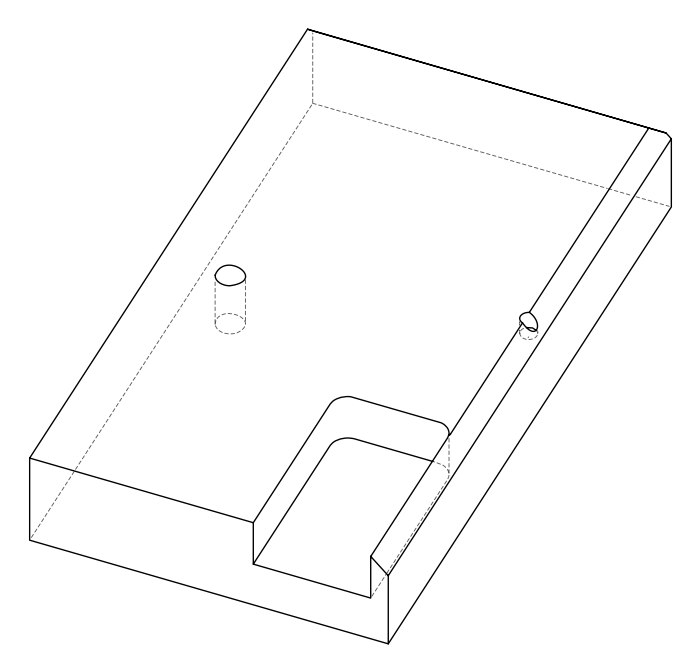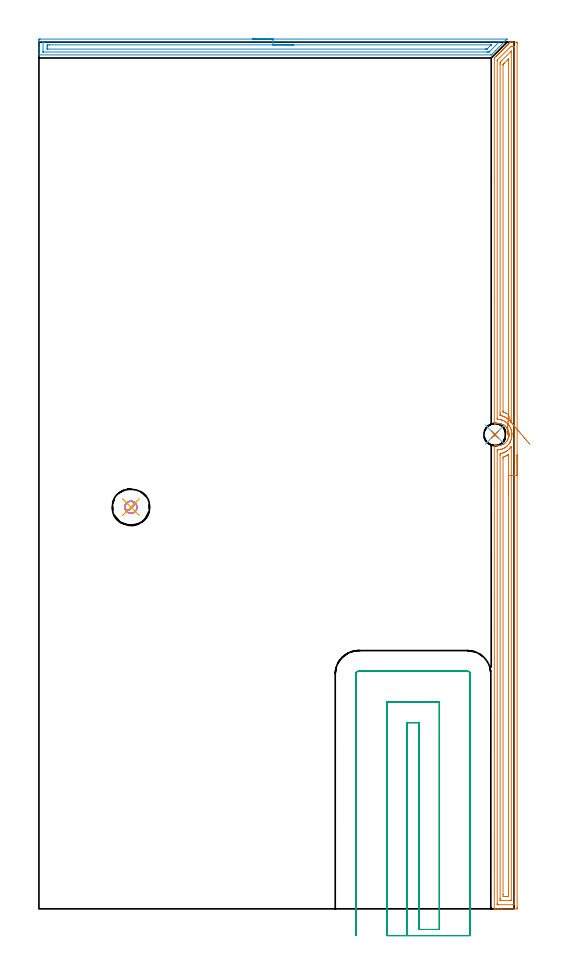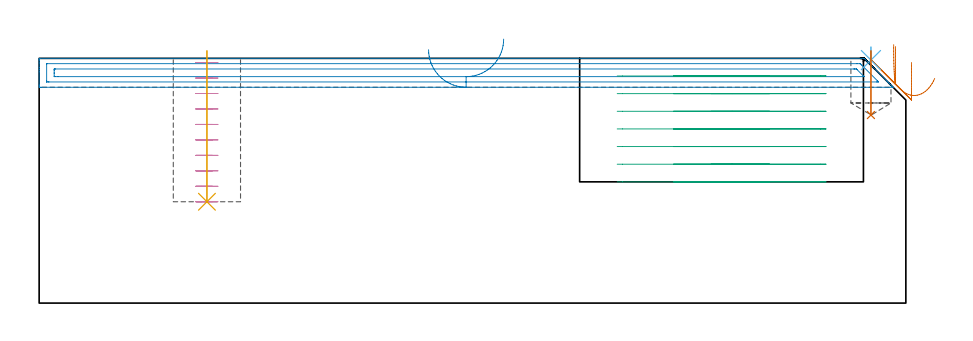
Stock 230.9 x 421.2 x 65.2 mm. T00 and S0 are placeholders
(PLAN: 7 operations, 5 tool changes, 33.1 min)
(1 AREA_MILL | FG_CHAMFER_SURFACE | UGT0205_001 | 13.74 min | 25946 mm3)
(2 AREA_MILL_1 | FG_CHAMFER_SURFACE_1 | UGT0205_001 | 5.59 min | 6581 mm3)
(3 MILL_SLOT | SLOT_PARTIAL_RECTANGULAR | UGT0201_094 | Follow Part, ap 5, ae 75% | 12.25 min | 310367 mm3)
(4 MILL_BLIND_HOLE_FROM_SOLID_MATERIAL | STEP1POCKET | NXT0201_011 | Spiral | 1.29 min | 9600 mm3)
(5 BORE_BLIND_HOLE | STEP1POCKET | UGT0332_075 | 0.16 min | 0 mm3)
(6 SPOT_DRILL | STEP1POCKET_1 | NXT0321_9005460120000 | 0.03 min | 0 mm3)
(7 DRILL_BLIND_HOLE_INTO_CENTER | STEP1POCKET_1 | UGT0301_219 | 0.07 min | 979 mm3)
(TOOL UGT0205_001 | Chamfer Mill 20 x 3 x 45 deg. | D20 FL50 Z2)
(TOOL UGT0201_094 | End mill 20 mm | D20 FL38 Z4)
(TOOL NXT0201_011 | ENDMILL 12mm [2P460-1200-NA 1630] | D12 FL38 Z6)
(TOOL UGT0332_075 | 17.75 mm Rough Boring Bar | D17.75)
(TOOL NXT0321_9005460120000 | NC Spot Drill, 142deg, 12mm, Carbide, Uncoated | D12 PA142 FL30 Z2)
(TOOL UGT0301_219 | Twist Drill 10.7 mm | D10.7 PA118 FL90 Z2)
(OP 1 AREA_MILL)
G17 G21 G94 G90
T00 M6
G54
G17 G0 G90 X232.4 Y220.6 S1061 M3
G43 Z75.2 H0
Z64.1
G94 G1 Y220.562 Z63.228 F250.
Y220.448 Z62.364
Y220.259 Z61.512
Y219.997 Z60.68
Y219.663 Z59.874
Y219.26 Z59.1
Y218.792 Z58.364
Y218.26 Z57.672
Y217.671 Z57.029
Y217.028 Z56.44
Y216.336 Z55.908
Y215.6 Z55.44
Y214.826 Z55.037
Y214.02 Z54.703
Y213.188 Z54.441
Y212.336 Z54.252
Y211.472 Z54.138
Y210.6 Z54.1
Y0.621
X232.397 Y0.355 Z54.102
X232.392 Y0.01 Z54.106
X232.042 Y0. Z54.456
X224.614 Z61.88
X223.173 Z63.323
X222.826 Z63.67
X221.791 Z64.709
X221.371 Y0.002 Z65.121
X221.343 Y0.004 Z65.148
X221.303 Y0.01 Z65.188
X221.3 Y0.174 Z65.2
Y225.343
X221.303 Y225.449 Z65.189
X221.34 Y225.441 Z65.153
X221.476 Y225.406 Z65.023
X221.568 Y225.377 Z64.932
X221.696 Y225.343 Z64.804
X221.789 Y225.319 Z64.711
X222.238 Y225.231 Z64.262
X222.682 Y225.177 Z63.818
X223.127 Y225.161 Z63.373
X223.573 Y225.182 Z62.927
X224.016 Y225.24 Z62.484
X224.463 Y225.338 Z62.037
X224.905 Y225.474 Z61.594
X225.267 Y225.617 Z61.232
X225.509 Y225.731 Z60.99
X225.621 Y225.783 Z60.878
X225.795 Y225.885 Z60.705
X226.073 Y226.072 Z60.426
X226.249 Y226.191 Z60.25
X226.307 Y226.237 Z60.191
X226.403 Y226.313 Z60.094
X226.684 Y226.535 Z59.816
X226.837 Y226.676 Z59.663
X227.222 Y227.109 Z59.276
X227.573 Y227.569 Z58.926
X227.705 Y227.785 Z58.794
X227.825 Y228.007 Z58.672
X228.039 Y228.471 Z58.46
X228.079 Y228.582 Z58.42
X228.197 Y228.905 Z58.302
X228.21 Y228.954 Z58.289
X228.314 Y229.356 Z58.183
X228.394 Y229.801 Z58.105
X228.398 Y229.837 Z58.102
X228.403 Y229.922 Z58.091
X228.414 Y230.032 Z58.083
X228.415 Y230.048 Z58.081
X228.431 Y230.249 Z58.059
Y230.258
X228.433 Y230.357 Z58.061
X228.432 Y230.506 Z58.055
X228.434 Y230.64 Z58.06
X228.433 Y230.696 Z58.058
X228.43 Y230.721 Z58.059
X228.4 Y231.151 Z58.096
X228.37 Y231.331 Z58.128
X228.325 Y231.59 Z58.171
X228.231 Y231.965 Z58.266
X228.214 Y232.035 Z58.284
X228.052 Y232.491 Z58.445
X227.86 Y232.928 Z58.64
X227.744 Y233.141 Z58.755
X227.723 Y233.182 Z58.777
X227.598 Y233.385 Z58.899
X227.572 Y233.428 Z58.926
X227.434 Y233.628 Z59.064
X227.328 Y233.77 Z59.171
X227.29 Y233.821 Z59.21
X226.995 Y234.152 Z59.504
X226.684 Y234.463 Z59.816
X226.545 Y234.583 Z59.954
X226.392 Y234.714 Z60.107
X226.098 Y234.922 Z60.401
X225.794 Y235.112 Z60.704
X225.509 Y235.259 Z60.989
X225.354 Y235.338 Z61.142
X225.134 Y235.432 Z61.36
X224.904 Y235.53 Z61.593
X224.695 Y235.608 Z61.805
X224.651 Y235.619 Z61.849
X224.357 Y235.694 Z62.143
X224.016 Y235.762 Z62.484
X223.572 Y235.818 Z62.928
X223.127 Y235.839 Z63.373
X222.682 Y235.823 Z63.818
X222.238 Y235.77 Z64.262
X221.873 Y235.699 Z64.627
X221.556 Y235.619 Z64.944
X221.511 Y235.608 Z64.988
X221.397 Y235.573 Z65.101
X221.341 Y235.562 Z65.156
X221.305 Y235.612 Z65.195
X221.3 Y235.619 Z65.2
Y413.431
X221.305 Y413.495 Z65.19
X221.325 Y413.523 Z65.171
X221.43 Y413.63 Z65.069
X222.125 Y414.325 Z64.375
X222.229 Y414.431 Z64.267
X222.335 Y414.535 Z64.165
X222.422 Y414.623 Z64.077
X222.528 Y414.729 Z63.968
X222.633 Y414.833 Z63.867
X222.72 Y414.92 Z63.779
X222.826 Y415.028 Z63.67
X222.931 Y415.132 Z63.568
X223.018 Y415.218 Z63.482
X223.124 Y415.326 Z63.372
X223.23 Y415.43 Z63.27
X223.316 Y415.516 Z63.184
X223.422 Y415.624 Z63.074
X223.528 Y415.728 Z62.972
X223.614 Y415.814 Z62.886
X223.72 Y415.922 Z62.776
X223.826 Y416.027 Z62.673
X223.912 Y416.112 Z62.588
X224.018 Y416.22 Z62.478
X224.125 Y416.325 Z62.375
X224.209 Y416.41 Z62.29
X224.316 Y416.518 Z62.18
X224.423 Y416.623 Z62.077
X224.507 Y416.707 Z61.992
X224.614 Y416.816 Z61.882
X224.721 Y416.922 Z61.778
X224.805 Y417.005 Z61.694
X224.912 Y417.114 Z61.584
X225.02 Y417.22 Z61.48
X225.103 Y417.303 Z61.397
X225.21 Y417.412 Z61.286
X225.318 Y417.518 Z61.181
X225.401 Y417.601 Z61.099
X225.509 Y417.71 Z60.987
X225.616 Y417.817 Z60.883
X225.699 Y417.899 Z60.801
X225.807 Y418.009 Z60.689
X225.915 Y418.115 Z60.585
X225.996 Y418.197 Z60.503
X226.105 Y418.307 Z60.391
X226.213 Y418.413 Z60.286
X226.294 Y418.495 Z60.205
X226.403 Y418.605 Z60.093
X226.512 Y418.712 Z59.988
X226.592 Y418.792 Z59.907
X226.701 Y418.903 Z59.795
X226.81 Y419.01 Z59.69
X226.89 Y419.09 Z59.61
X226.999 Y419.201 Z59.497
X227.108 Y419.309 Z59.391
X227.188 Y419.388 Z59.312
X227.297 Y419.499 Z59.199
X227.407 Y419.607 Z59.093
X227.486 Y419.686 Z59.014
X227.595 Y419.797 Z58.901
X227.705 Y419.905 Z58.795
X227.784 Y419.984 Z58.716
X227.893 Y420.095 Z58.603
X228.003 Y420.204 Z58.496
X228.081 Y420.282 Z58.418
X228.191 Y420.393 Z58.305
X228.523 Y420.723 Z57.977
X228.754 Y420.954 Z57.746
X228.978 Y421.175 Z57.52
X229.008 Y421.197 Z57.489
X229.16 Y421.2 Z57.339
X229.98 Z56.514
X232.116 Z54.381
X232.391 Y421.198 Z54.105
X232.4 Y420.711 Z54.1
Y210.6
X230.986 Z55.514
X230.985 Y2.408 Z55.515
X230.984 Y2.298 Z55.516
X230.979 Y2.185 Z55.521
X230.97 Y2.01 Z55.53
X230.874 Y2.008 Z55.626
X230.387 Y2.001 Z56.113
X223.233 Y2. Z63.267
X222.826 Y2.003 Z63.674
X222.768 Y2.005 Z63.732
X222.733 Y2.01 Z63.767
X222.721 Y2.017 Z63.779
X222.719 Y2.074 Z63.781
X222.715 Y2.296 Z63.785
X222.714 Y2.408 Z63.786
Y2.519
X222.715 Y222.327 Z63.785
X222.72 Y223.109 Z63.78
X222.721 Y223.156 Z63.779
X222.768 Y223.167 Z63.732
X222.826 Y223.17 Z63.674
X223.245 Y223.175 Z63.255
X223.641 Y223.189 Z62.859
X223.72 Y223.198 Z62.78
X224.1 Y223.253 Z62.4
X224.412 Y223.311 Z62.088
X224.614 Y223.358 Z61.886
X225.116 Y223.502 Z61.384
X225.509 Y223.646 Z60.991
X225.76 Y223.752 Z60.74
X226.274 Y224.003 Z60.226
X226.355 Y224.051 Z60.145
X226.403 Y224.083 Z60.097
X226.885 Y224.415 Z59.615
X227.297 Y224.734 Z59.203
X227.387 Y224.807 Z59.113
X227.487 Y224.896 Z59.013
X227.834 Y225.254 Z58.666
X228.191 Y225.661 Z58.309
X228.25 Y225.732 Z58.25
X228.296 Y225.79 Z58.204
X228.598 Y226.196 Z57.902
X228.887 Y226.684 Z57.613
X228.93 Y226.761 Z57.57
X228.956 Y226.813 Z57.544
X229.086 Y227.084 Z57.414
X229.237 Y227.426 Z57.263
X229.297 Y227.577 Z57.203
X229.478 Y228.079 Z57.022
X229.586 Y228.471 Z56.914
X229.631 Y228.645 Z56.869
X229.664 Y228.787 Z56.836
X229.768 Y229.364 Z56.732
X229.791 Y229.553 Z56.709
X229.843 Y230.258 Z56.657
X229.845 Y230.392 Z56.655
X229.844 Y230.769 Z56.656
X229.823 Y231.151 Z56.677
X229.817 Y231.233 Z56.683
X229.808 Y231.323 Z56.692
X229.755 Y231.705 Z56.745
X229.697 Y232.045 Z56.803
X229.614 Y232.41 Z56.886
X229.469 Y232.938 Z57.031
X229.363 Y233.239 Z57.137
X229.288 Y233.448 Z57.212
X229.161 Y233.756 Z57.339
X229.128 Y233.832 Z57.372
X229.086 Y233.92 Z57.414
X228.809 Y234.448 Z57.691
X228.64 Y234.725 Z57.86
X228.46 Y234.992 Z58.04
X228.191 Y235.35 Z58.309
X228.068 Y235.495 Z58.432
X227.957 Y235.619 Z58.543
X227.634 Y235.951 Z58.866
X227.297 Y236.266 Z59.203
X226.998 Y236.512 Z59.502
X226.403 Y236.908 Z60.097
X226.121 Y237.062 Z60.379
X225.587 Y237.328 Z60.913
X225.509 Y237.362 Z60.991
X225.404 Y237.406 Z61.096
X225.038 Y237.538 Z61.462
X224.816 Y237.599 Z61.684
X224.614 Y237.651 Z61.886
X224.303 Y237.716 Z62.197
X223.72 Y237.797 Z62.78
X223.303 Y237.823 Z63.197
X222.826 Y237.83 Z63.674
X222.758 Y237.832 Z63.742
X222.723 Y237.834 Z63.777
X222.72 Y237.966 Z63.78
X222.716 Y238.188 Z63.784
X222.715 Y238.299 Z63.785
X222.714 Y238.411 Z63.786
X222.715 Y412.147 Z63.785
X222.716 Y412.342 Z63.784
X222.719 Y412.439 Z63.781
X222.721 Y412.459 Z63.779
X222.74 Y412.482 Z63.76
X222.788 Y412.538 Z63.712
X229.086 Y418.836 Z57.414
X229.372 Y419.113 Z57.128
X229.453 Y419.19 Z57.047
X229.576 Y419.196 Z56.924
X229.98 Y419.199 Z56.52
X230.467 Y419.2 Z56.033
X230.874 Y419.197 Z55.626
X230.932 Y419.195 Z55.568
X230.967 Y419.19 Z55.533
X230.979 Y419.183 Z55.521
X230.981 Y419.126 Z55.519
X230.985 Y418.904 Z55.515
X230.986 Y418.792 Z55.514
Y418.681
Y210.6
X229.572 Z56.928
X229.571 Y4.603 Z56.929
X229.569 Y4.195 Z56.931
X229.567 Y4.074 Z56.933
X229.565 Y4.022 Z56.935
X229.475 Y4.01 Z57.025
X229.278 Y4.002 Z57.222
X229.086 Y4.001 Z57.414
X228.386 Y4. Z58.114
X224.419 Y4.001 Z62.081
X224.29 Y4.004 Z62.21
X224.186 Y4.009 Z62.314
X224.135 Y4.014 Z62.365
X224.134 Y4.034 Z62.366
X224.131 Y4.195 Z62.369
X224.129 Y4.68 Z62.371
X224.128 Y5.088 Z62.372
X224.129 Y220.429 Z62.371
X224.13 Y220.912 Z62.37
X224.133 Y221.118 Z62.367
X224.135 Y221.212 Z62.365
X224.606 Y221.322 Z61.894
X224.613 Y221.324 Z61.887
X225.313 Y221.518 Z61.187
X225.509 Y221.58 Z60.991
X225.971 Y221.754 Z60.529
X226.403 Y221.953 Z60.097
X226.579 Y222.039 Z59.921
X226.912 Y222.216 Z59.588
X227.144 Y222.368 Z59.356
X227.297 Y222.474 Z59.203
X227.666 Y222.741 Z58.834
X228.139 Y223.109 Z58.361
X228.191 Y223.159 Z58.309
X228.612 Y223.582 Z57.888
X228.998 Y224.003 Z57.502
X229.038 Y224.05 Z57.462
X229.086 Y224.108 Z57.414
X229.43 Y224.553 Z57.07
X229.517 Y224.663 Z56.983
X229.553 Y224.705 Z56.947
X229.565 Y224.716 Z56.935
X229.567 Y224.685 Z56.933
X229.57 Y224.597 Z56.93
X229.571 Y224.543 Z56.929
X229.572 Y224.411 Z56.928
Y210.6
X228.157 Z58.343
Y6.875
X228.15 Y6.023 Z58.35
X227.297 Y6.001 Z59.203
X227.279 Y6. Z59.221
X226.403 Z60.097
X226.384 Z60.116
X225.55 Y6.024 Z60.95
X225.543 Y6.841 Z60.957
Y6.875
Y218.642
X225.549 Y219.495 Z60.951
X225.554 Y219.535 Z60.946
X226.176 Y219.762 Z60.324
X226.403 Y219.85 Z60.097
X226.8 Y220.032 Z59.7
X227.297 Y220.284 Z59.203
X227.392 Y220.334 Z59.108
X227.554 Y220.429 Z58.946
X227.769 Y220.572 Z58.731
X227.935 Y220.685 Z58.565
X228.089 Y220.791 Z58.411
X228.112 Y220.806 Z58.388
X228.136 Y220.819 Z58.364
X228.148 Y220.824 Z58.352
X228.15 Y220.803 Z58.35
X228.157 Y220.39 Z58.343
Y210.6
Y209.728 Z58.381
Y208.864 Z58.495
Y208.012 Z58.683
Y207.18 Z58.946
Y206.374 Z59.28
Y205.6 Z59.682
Y204.864 Z60.151
Y204.172 Z60.682
Y203.529 Z61.272
Y202.94 Z61.915
Y202.408 Z62.607
Y201.94 Z63.343
Y201.537 Z64.116
Y201.203 Z64.922
Y200.941 Z65.754
Y200.752 Z66.606
Y200.638 Z67.471
Y200.6 Z68.343
G0 X238.586 Y225.786 Z59.851
G1 X238.255 Y226.171 Z59.142
X237.885 Y226.602 Z58.479
X237.478 Y227.075 Z57.869
X237.039 Y227.586 Z57.315
X236.57 Y228.132 Z56.822
X236.074 Y228.708 Z56.394
X235.557 Y229.311 Z56.033
X235.02 Y229.935 Z55.744
X234.47 Y230.575 Z55.527
X233.909 Y231.228 Z55.384
X233.342 Y231.888 Z55.317
X232.773 Y232.549 Z55.326
X232.207 Y233.208 Z55.411
X231.648 Y233.858 Z55.572
X231.101 Y234.495 Z55.806
X230.568 Y235.115 Z56.113
X230.055 Y235.711 Z56.49
X229.566 Y236.281 Z56.934
X229.548 Y236.302 Z56.952
X229.499 Y236.365 Z57.001
X229.386 Y236.512 Z57.114
X229.086 Y236.899 Z57.414
X228.622 Y237.406 Z57.878
X228.191 Y237.827 Z58.309
X227.634 Y238.299 Z58.866
X227.297 Y238.523 Z59.203
X226.698 Y238.898 Z59.802
X226.403 Y239.044 Z60.097
X226.095 Y239.193 Z60.405
X225.509 Y239.429 Z60.991
X225.157 Y239.544 Z61.343
X224.614 Y239.672 Z61.886
X224.268 Y239.74 Z62.232
X224.185 Y239.757 Z62.315
X224.141 Y239.768 Z62.359
X224.135 Y239.797 Z62.365
X224.132 Y239.925 Z62.368
X224.13 Y240.086 Z62.37
X224.129 Y240.572 Z62.371
X224.128 Y240.98 Z62.372
X224.129 Y410.342 Z62.371
X224.131 Y410.751 Z62.369
X224.135 Y411.229 Z62.365
X224.142 Y411.431 Z62.358
X224.346 Y411.644 Z62.154
X224.926 Y412.227 Z61.574
X229.396 Y416.695 Z57.104
X229.51 Y416.806 Z56.99
X229.55 Y416.841 Z56.95
X229.565 Y416.852 Z56.935
X229.567 Y416.824 Z56.933
X229.57 Y416.736 Z56.93
X229.571 Y416.679 Z56.929
X229.572 Y416.52 Z56.928
X229.571 Y236.512 Z56.929
X229.569 Y236.351 Z56.931
X229.566 Y236.281 Z56.934
X228.151 Y240.189 Z58.349
X228.005 Y240.273 Z58.495
X227.297 Y240.703 Z59.203
X226.771 Y240.98 Z59.729
X226.403 Y241.145 Z60.097
X226.11 Y241.272 Z60.39
X225.746 Y241.414 Z60.754
X225.597 Y241.472 Z60.903
X225.549 Y241.498 Z60.951
X225.547 Y241.541 Z60.953
X225.545 Y241.64 Z60.955
X225.543 Y241.839 Z60.957
Y241.874
Y409.857
X225.548 Y410.287 Z60.952
X225.55 Y410.389 Z60.95
X225.607 Y410.451 Z60.893
X225.706 Y410.554 Z60.794
X225.899 Y410.751 Z60.601
X226.151 Y411.002 Z60.349
X227.686 Y412.538 Z58.814
X227.778 Y412.629 Z58.722
X227.94 Y412.789 Z58.56
X228.102 Y412.946 Z58.398
X228.133 Y412.972 Z58.367
X228.15 Y412.983 Z58.35
X228.157 Y412.538 Z58.343
Y240.55
X228.155 Y240.335 Z58.345
X228.153 Y240.229 Z58.347
X228.151 Y240.189 Z58.349
X228.106 Y239.322 Z58.432
X228.062 Y238.465 Z58.591
X228.018 Y237.626 Z58.823
X227.976 Y236.809 Z59.128
X227.935 Y236.023 Z59.503
X227.896 Y235.272 Z59.945
X227.86 Y234.562 Z60.451
X227.825 Y233.899 Z61.017
X227.794 Y233.288 Z61.639
X227.765 Y232.734 Z62.312
X227.739 Y232.24 Z63.03
X227.717 Y231.81 Z63.789
X227.699 Y231.448 Z64.583
X227.683 Y231.157 Z65.405
X227.672 Y230.938 Z66.25
X227.665 Y230.794 Z67.11
X227.661 Y230.725 Z67.98
Y230.732 Z68.852
G0 Z75.2
M5
M2
(OP 2 AREA_MILL_1)
G17 G21 G94 G90
T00 M6
G54
G17 G0 G90 X103.75 Y422.7 S1061 M3
G43 Z75.2 H0
Z67.5
G94 G1 X103.788 Z66.628 F250.
X103.902 Z65.764
X104.091 Z64.912
X104.353 Z64.08
X104.687 Z63.274
X105.09 Z62.5
X105.559 Z61.764
X106.09 Z61.072
X106.679 Z60.429
X107.322 Z59.84
X108.014 Z59.308
X108.75 Z58.84
X109.524 Z58.437
X110.33 Z58.103
X111.162 Z57.841
X112.014 Z57.652
X112.878 Z57.538
X113.75 Z57.5
X227.466 Y422.699 Z57.499
X227.483 Y422.694 Z57.504
X227.466 Y422.67 Z57.529
X227.279 Y422.478 Z57.721
X227.211 Y422.411 Z57.789
X226.713 Y421.91 Z58.285
X226.56 Y421.759 Z58.439
X226.423 Y421.622 Z58.576
X226.275 Y421.473 Z58.722
X226.132 Y421.331 Z58.866
X225.975 Y421.174 Z59.023
X225.838 Y421.036 Z59.16
X221.951 Y417.151 Z63.048
X220.113 Y415.313 Z64.887
X219.841 Y415.043 Z65.153
X219.794 Y415.004 Z65.19
X219.716 Y415. Z65.2
X0.183
X0.01 Y415.002 Z65.189
X0.003 Y415.142 Z65.051
X0. Y415.289 Z64.911
Y415.51 Z64.689
Y416.227 Z63.968
Y417.459 Z62.737
Y417.976 Z62.219
Y418.592 Z61.603
Y422.089 Z58.108
X0.004 Y422.348 Z57.85
X0.01 Y422.693 Z57.504
X0.273 Y422.697 Z57.502
X0.63 Y422.7 Z57.5
X113.75
Y421.286 Z58.914
X223.109 Y421.285 Z58.915
X223.293
X223.488 Y421.282 Z58.918
X223.615 Y421.279 Z58.921
X223.556 Y421.215 Z58.985
X223.4 Y421.052 Z59.148
X223.293 Y420.943 Z59.257
X219.139 Y416.791 Z63.409
X218.822 Y416.477 Z63.723
X218.766 Y416.428 Z63.772
X218.724 Y416.421 Z63.779
X218.626 Y416.418 Z63.782
X217.927 Y416.415 Z63.785
X217.736 Y416.414 Z63.786
X2.227 Y416.415 Z63.785
X2.061 Y416.417 Z63.783
X2.021 Y416.42 Z63.78
X2.01 Y416.422 Z63.778
X2.007 Y416.433 Z63.767
X2.003 Y416.468 Z63.732
X2. Y416.636 Z63.564
Y421.008 Z59.192
X2.003 Y421.145 Z59.055
X2.009 Y421.253 Z58.947
X2.011 Y421.28 Z58.92
X2.025 Y421.281 Z58.919
X2.068 Y421.283 Z58.917
X2.419 Y421.285 Z58.915
X2.61 Y421.286 Z58.914
X113.75
Y419.872 Z60.328
X219.566 Y419.871 Z60.329
X219.624 Y419.87 Z60.33
X219.716 Y419.867 Z60.333
X219.742 Y419.865 Z60.335
X219.732 Y419.843 Z60.357
X219.716 Y419.818 Z60.382
X219.67 Y419.769 Z60.431
X219.625 Y419.724 Z60.476
X217.902 Y418.001 Z62.199
X217.876 Y417.976 Z62.224
X217.781 Y417.886 Z62.314
X217.739 Y417.85 Z62.35
X217.717 Y417.835 Z62.365
X217.635 Y417.834 Z62.366
X217.334 Y417.83 Z62.37
X217.184 Y417.829 Z62.371
X217.033 Y417.828 Z62.372
X4.357 Y417.829 Z62.371
X4.207 Y417.83 Z62.37
X4.057 Y417.833 Z62.367
X4.021 Y417.835 Z62.365
X4.01 Y417.856 Z62.344
X4.005 Y417.908 Z62.292
X4.002 Y417.976 Z62.224
X4. Y418.178 Z62.022
Y418.85 Z61.35
Y419.052 Z61.148
X4.007 Y419.724 Z60.476
X4.01 Y419.825 Z60.375
X4.016 Y419.865 Z60.335
X4.061 Y419.867 Z60.333
X4.207 Y419.869 Z60.331
X4.951 Y419.871 Z60.329
X5.101 Y419.872 Z60.328
X113.75
X114.622 Z60.366
X115.487 Z60.48
X116.338 Z60.669
X117.17 Z60.932
X117.976 Z61.265
X118.75 Z61.668
X119.486 Z62.137
X120.178 Z62.668
X120.821 Z63.257
X121.41 Z63.901
X121.942 Z64.593
X122.41 Z65.328
X122.813 Z66.102
X123.147 Z66.908
X123.409 Z67.74
X123.598 Z68.592
X123.712 Z69.457
X123.75 Z70.328
G0 Z75.2
M5
M2
(OP 3 MILL_SLOT)
G17 G21 G94 G90
T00 M6
G54
G17 G0 G90 X179. Y-13. S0 M3
G43 Z75.2 H0
Z60.5
G94 G1 Y-10. F250.
Y90.5 F500.
X184.6
Y-10.
X194.6
Y100.5
X169.
Y-10.
Y-13. F250.
X209.6
Y-10.
Y114.1 F500.
G3 X208.2 Y115.5 R1.4
G1 X155.4
G3 X154. Y114.1 R1.4
G1 Y-10.
Y-13. F250.
G0 X179. Z55.8
G1 Y-10.
Y90.5 F500.
X184.6
Y-10.
X194.6
Y100.5
X169.
Y-10.
Y-13. F250.
X209.6
Y-10.
Y114.1 F500.
G3 X208.2 Y115.5 R1.4
G1 X155.4
G3 X154. Y114.1 R1.4
G1 Y-10.
Y-13. F250.
G0 X179. Z51.1
G1 Y-10.
Y90.5 F500.
X184.6
Y-10.
X194.6
Y100.5
X169.
Y-10.
Y-13. F250.
X209.6
Y-10.
Y114.1 F500.
G3 X208.2 Y115.5 R1.4
G1 X155.4
G3 X154. Y114.1 R1.4
G1 Y-10.
Y-13. F250.
G0 X179. Z46.4
G1 Y-10.
Y90.5 F500.
X184.6
Y-10.
X194.6
Y100.5
X169.
Y-10.
Y-13. F250.
X209.6
Y-10.
Y114.1 F500.
G3 X208.2 Y115.5 R1.4
G1 X155.4
G3 X154. Y114.1 R1.4
G1 Y-10.
Y-13. F250.
G0 X179. Z41.7
G1 Y-10.
Y90.5 F500.
X184.6
Y-10.
X194.6
Y100.5
X169.
Y-10.
Y-13. F250.
X209.6
Y-10.
Y114.1 F500.
G3 X208.2 Y115.5 R1.4
G1 X155.4
G3 X154. Y114.1 R1.4
G1 Y-10.
Y-13. F250.
G0 X179. Z37.
G1 Y-10.
Y90.5 F500.
X184.6
Y-10.
X194.6
Y100.5
X169.
Y-10.
Y-13. F250.
X209.6
Y-10.
Y114.1 F500.
G3 X208.2 Y115.5 R1.4
G1 X155.4
G3 X154. Y114.1 R1.4
G1 Y-10.
Y-13. F250.
G0 X179. Z32.3
G1 Y-10.
Y90.5 F500.
X184.6
Y-10.
X194.6
Y100.5
X169.
Y-10.
Y-13. F250.
X209.6
Y-10.
Y114.1 F500.
G3 X208.2 Y115.5 R1.4
G1 X155.4
G3 X154. Y114.1 R1.4
G1 Y-10.
Y-13. F250.
G0 Z75.2
M5
M2
(OP 4 MILL_BLIND_HOLE_FROM_SOLID_MATERIAL)
G17 G21 G94 G90
T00 M6
G54
G17 G0 G90 X44.7 Y195.2 S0 M3
G43 Z75.2 H1
Z64.08
G94 G3 X44.775 Y198.075 R1.438 F250.
X41.754 Y195.354 R2.875
X44.546 Y192.254 R2.95
X41.754 Y195.354 R-2.95
X43.15 Y193.804 R1.475
X44.7 Y195.2 R1.475
G0 Z59.96
G3 X44.775 Y198.075 R1.438
X41.754 Y195.354 R2.875
X44.546 Y192.254 R2.95
X41.754 Y195.354 R-2.95
X43.15 Y193.804 R1.475
X44.7 Y195.2 R1.475
G0 Z55.84
G3 X44.775 Y198.075 R1.438
X41.754 Y195.354 R2.875
X44.546 Y192.254 R2.95
X41.754 Y195.354 R-2.95
X43.15 Y193.804 R1.475
X44.7 Y195.2 R1.475
G0 Z51.72
G3 X44.775 Y198.075 R1.438
X41.754 Y195.354 R2.875
X44.546 Y192.254 R2.95
X41.754 Y195.354 R-2.95
X43.15 Y193.804 R1.475
X44.7 Y195.2 R1.475
G0 Z47.6
G3 X44.775 Y198.075 R1.438
X41.754 Y195.354 R2.875
X44.546 Y192.254 R2.95
X41.754 Y195.354 R-2.95
X43.15 Y193.804 R1.475
X44.7 Y195.2 R1.475
G0 Z43.48
G3 X44.775 Y198.075 R1.438
X41.754 Y195.354 R2.875
X44.546 Y192.254 R2.95
X41.754 Y195.354 R-2.95
X43.15 Y193.804 R1.475
X44.7 Y195.2 R1.475
G0 Z39.36
G3 X44.775 Y198.075 R1.438
X41.754 Y195.354 R2.875
X44.546 Y192.254 R2.95
X41.754 Y195.354 R-2.95
X43.15 Y193.804 R1.475
X44.7 Y195.2 R1.475
G0 Z35.24
G3 X44.775 Y198.075 R1.438
X41.754 Y195.354 R2.875
X44.546 Y192.254 R2.95
X41.754 Y195.354 R-2.95
X43.15 Y193.804 R1.475
X44.7 Y195.2 R1.475
G0 Z31.12
G3 X44.775 Y198.075 R1.438
X41.754 Y195.354 R2.875
X44.546 Y192.254 R2.95
X41.754 Y195.354 R-2.95
X43.15 Y193.804 R1.475
X44.7 Y195.2 R1.475
G0 Z27.
G3 X44.775 Y198.075 R1.438
X41.754 Y195.354 R2.875
X44.546 Y192.254 R2.95
X41.754 Y195.354 R-2.95
X43.15 Y193.804 R1.475
X44.7 Y195.2 R1.475
G0 Z75.2
M5
M2
(OP 5 BORE_BLIND_HOLE)
G17 G21 G94 G90
T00 M6
G54
G17 G0 G90 X44.7 Y195.2 S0 M3
G43 Z75.2 H0
G94 G85 G98 Z27. F250. R67.2
G80
M5
M2
(OP 6 SPOT_DRILL)
G17 G21 G94 G90
T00 M6
G54
G17 G0 G90 X221.6 Y230.5 S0 M3
G43 Z75.2 H0
G94 G81 G98 Z64.739 F250. R68.2
G80
M5
M2
(OP 7 DRILL_BLIND_HOLE_INTO_CENTER)
G17 G21 G94 G90
T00 M6
G54
G17 G0 G90 X221.6 Y230.5 S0 M3
G43 Z75.2 H0
G94 G81 G98 Z50.1 F250. R67.2
G80
M5
M2
